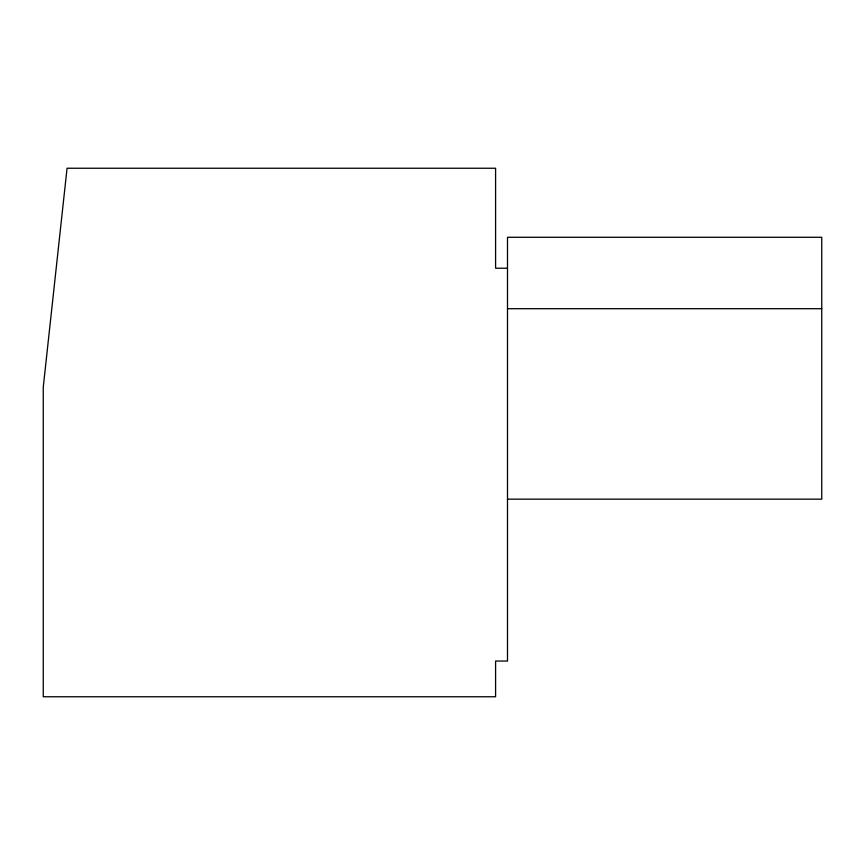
<?xml version="1.0" encoding="UTF-8"?>
<svg xmlns="http://www.w3.org/2000/svg" width="865" height="865" viewBox="0 0 865 865"><rect width="100%" height="100%" fill="white"/><g stroke="black" fill="none" stroke-linecap="round" stroke-linejoin="round"><path stroke-width="1.3" d="M507.496 268.226L495.591 268.226L495.591 168.243L67.059 168.243L43.25 387.271L43.25 696.758L495.591 696.758L495.591 661.055L507.496 661.055L507.496 237.28L821.75 237.28L821.75 499.159L507.496 499.159M507.496 308.697L821.75 308.697"/></g></svg>
